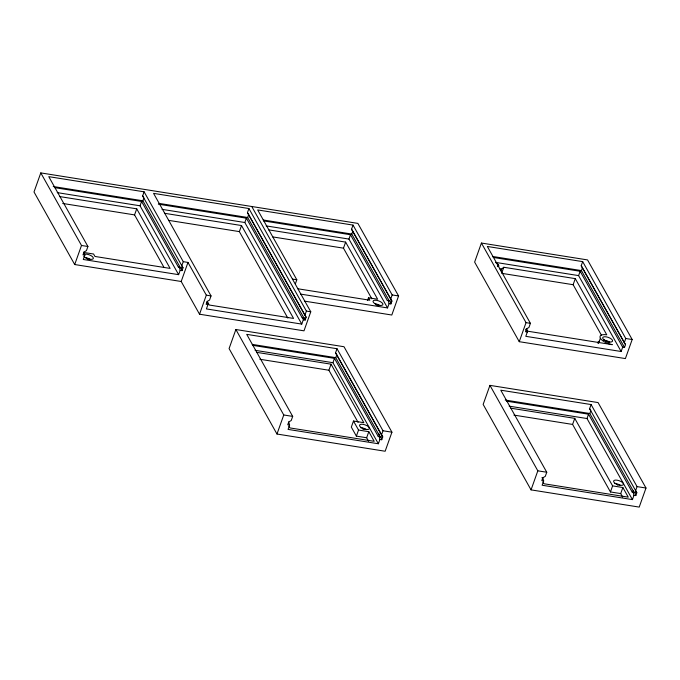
<?xml version="1.0" encoding="UTF-8"?>
<svg xmlns="http://www.w3.org/2000/svg" width="680" height="680" viewBox="0 0 680 680"><rect width="100%" height="100%" fill="white"/><g stroke="black" fill="none" stroke-linecap="round" stroke-linejoin="round"><path stroke-width="1.02" d="M304.385 301.104L391.799 315.019L398.582 295.953L357.875 223.397L40.791 172.907L34 191.972L74.707 264.537L181.194 281.486L199.529 314.211L303.994 330.837L310.777 311.788L251.77 206.507M74.707 264.537L81.498 245.472L40.791 172.907M83.903 252.093L84.83 255.161L83.283 259.488L178.627 274.661L180.166 270.343L179.384 267.503L178.398 267.147L141.584 201.458L54.621 187.629M180.166 270.343L182.002 270.631L183.005 267.81L181.79 265.786L183.26 261.655L144.118 191.819L48.773 176.656L87.916 246.492L86.445 250.623L83.997 252.059L82.994 254.864L84.83 255.161M163.846 267.138L134.564 214.897L136.731 208.828L59.67 196.571M183.005 267.81L142.647 195.942L144.118 191.819M178.627 274.661L140.037 205.793L141.584 201.458L142.868 200.779L143.871 197.974L142.647 195.942M180.778 268.422L181.084 267.554L178.398 267.147M181.194 281.486L187.977 262.438L183.26 261.655M199.529 314.211L206.32 295.154L187.977 262.438M206.856 302.642L207.63 302.651L207.952 304.598L206.414 308.924L301.758 324.096L303.297 319.778L303.034 317.9L302.2 317.824L246.373 218.178L158.355 204.179M303.297 319.778L305.125 320.067L306.136 317.245L304.921 315.223L306.382 311.091L248.905 208.531L153.561 193.367L211.038 295.927L209.567 300.05L207.119 301.495L206.125 304.3L207.952 304.598M287.81 318.061L239.36 231.608L241.519 225.539L164.458 213.282M304.921 315.223L247.444 212.661L248.905 208.531M301.758 324.096L244.825 222.513L246.373 218.178L247.656 217.489L248.659 214.684L247.444 212.661M235.875 329.519L229.083 348.585L276.981 434.027L385.144 451.248L391.935 432.191L344.003 346.732L235.875 329.519L283.764 414.978L276.981 434.027M295.35 283.892L296.82 279.769L257.677 209.933L353.03 225.097L392.164 294.933L390.702 299.055L391.918 301.087L390.906 303.909L389.079 303.62L388.297 300.781L387.302 300.424L350.489 234.736L263.525 220.906M371.883 298.86L343.476 248.166L345.635 242.105L268.583 229.849M390.702 299.055L351.56 229.22L353.03 225.097M300.534 294.091L387.541 307.929L348.95 239.071L350.489 234.736L351.773 234.056L352.775 231.243L351.56 229.22M288.685 422L289.603 425.068L288.065 429.403L378.369 443.76L379.899 439.45L379.125 436.611L378.131 436.254L334.475 358.36L252.475 345.312M379.899 439.45L381.735 439.739L382.747 436.917L381.523 434.894L382.993 430.763L337.017 348.721L246.713 334.356L292.689 416.406L291.219 420.529L288.736 421.966L287.742 424.771L289.603 425.068M358.088 422.348L328.89 370.234L331.05 364.174L256.785 352.359M381.523 434.894L335.546 352.844L337.017 348.721M378.369 443.76L332.928 362.695L334.475 358.36M381.735 439.739L380.953 436.9L379.967 436.552L335.758 357.671L336.762 354.866L335.546 352.844M367.565 300.381L368.492 297.78L377.655 299.243L345.635 242.105M387.541 307.929L389.079 303.62M331.05 364.174L363.834 422.679L353.481 421.03L351.322 427.1L356.371 436.118L366.639 437.75L368.611 441.252M356.371 436.118L358.538 430.049L353.481 421.03M366.639 437.75L368.806 431.69L358.538 430.049M481.423 243.041L474.631 262.098L519.248 341.683L625.396 358.581L632.179 339.524L587.537 259.922L481.423 243.041L526.031 322.635L519.248 341.683M497.386 266.041L497.998 264.308L496.171 263.067M497.548 266.203L497.998 264.308M497.7 266.365L498.168 264.469M497.828 266.526L498.312 264.63M500.863 270.852L501.483 269.118L503.778 267.265L575.288 278.639L606.764 334.798A10.149 4.097 19.6 0 0 600.363 338.274L598.51 343.468M501.627 273.317L503.778 267.265M489.94 385.365L483.148 404.421L531.046 489.872L639.208 507.093L646 488.027L598.068 402.569L489.94 385.365L537.829 470.823L531.046 489.872M525.776 329.222L527.332 332.001L525.793 336.328L621.137 351.5L622.676 347.166L580.142 271.269L493.179 257.44M622.676 347.166L624.512 347.454L625.515 344.649L624.299 342.626L625.762 338.495L582.683 261.63L487.339 246.466L530.417 323.332L528.946 327.462L526.498 328.899L525.495 331.704L527.332 332.001M601.511 335.342L573.13 284.707L575.288 278.639M624.299 342.626L581.213 265.752L582.683 261.63M621.137 351.5L578.604 275.604L580.142 271.269L581.434 270.589L582.428 267.775L581.213 265.752M541.892 477.734L542.887 478.083L543.668 480.904L542.13 485.239L632.434 499.604L633.972 495.287L633.19 492.447L632.196 492.099L588.54 414.197L506.54 401.157M633.972 495.287L635.8 495.575L636.812 492.754L635.596 490.731L637.058 486.608L591.082 404.558L500.777 390.192L546.754 472.243L545.292 476.365L542.802 477.802L541.807 480.607L543.668 480.904M622.676 497.097L620.712 493.587L610.444 491.954L572.594 424.43L574.753 418.361L510.85 408.195M636.812 492.754L589.611 408.68L591.082 404.558M632.434 499.604L587.001 418.531L588.54 414.197M635.8 495.575L635.027 492.745L634.032 492.388L589.823 413.517L590.827 410.703M610.444 491.954L612.604 485.894L574.753 418.361M620.712 493.587L622.871 487.526L612.604 485.894M498.04 266.764L498.848 265.974L498.448 264.792M305.125 320.067L304.87 318.189L304.036 318.113L247.656 217.489L159.069 203.396M390.906 303.909L390.133 301.07L389.138 300.713L351.773 234.056L263.185 219.963M53.236 186.524L142.868 200.779L180.225 267.444L181.22 267.793L182.002 270.631M492.838 256.496L581.434 270.589L624.512 347.454M57.265 192.627L140.037 205.793M162.053 209.346L244.825 222.513M266.177 225.904L348.95 239.071M495.567 262.395L578.604 275.604M499.443 268.796L501.483 269.118M62.722 203.464L134.564 214.897M168.546 220.346L239.36 231.608M272.672 236.903L343.476 248.166M502.656 273.488L573.13 284.707M81.498 245.472L87.916 246.492M292.434 279.072L296.82 279.769M392.164 294.933L398.582 295.953M387.302 300.424L389.988 300.824M526.031 322.635L530.417 323.332M625.762 338.495L632.179 339.524M84.405 252.552L93.576 254.014L94.945 256.453L170.119 268.413L136.731 208.828M297.815 288.771L369.861 300.228L368.492 297.78M306.382 311.091L310.777 311.788M302.2 317.824L304.87 318.189M252.203 344.386L335.758 357.671M255.085 350.31L332.928 362.695M259.853 359.261L328.89 370.234M505.223 400.052L589.823 413.517M509.15 406.147L587.001 418.531M513.927 415.098L572.594 424.43M283.764 414.978L292.689 416.406M382.993 430.763L391.935 432.191M378.131 436.254L380.817 436.662M379.125 436.611L380.953 436.9M537.829 470.823L546.754 472.243M637.058 486.608L646 488.027M632.196 492.099L634.89 492.498M633.19 492.447L635.027 492.745M206.32 295.154L211.038 295.927M589.611 408.68L590.418 410.031M582.428 267.775L625.515 344.649M622.871 487.526L628.269 497.156L544.017 483.76L542.98 481.916M526.405 328.482L527.952 331.245L612.298 344.666A10.149 4.097 19.6 0 1 600.363 338.274M352.775 231.243L391.918 301.087M336.762 354.866L382.747 436.917M248.659 214.684L306.136 317.245M368.806 431.69L374.204 441.32L289.944 427.924L288.915 426.079M241.519 225.539L293.573 318.435L209.227 305.014L207.17 301.333M633.31 490.416L634.032 492.388M378.887 433.594L379.967 436.552M83.708 254.626A5.228 2.108 19.6 0 1 91.239 255.765A5.228 2.108 19.6 0 1 91.596 259.377A5.228 2.108 19.6 0 1 83.886 256.377M85.042 257.593A5.228 2.108 19.6 0 1 90.007 259.225M87.074 258.91A3.017 1.216 19.6 0 1 88.519 259.488M375.173 303.764A5.228 2.108 19.6 0 1 380.043 305.635M375.921 304.852A3.017 1.216 19.6 0 1 376.661 305.023M377.409 305.269A3.017 1.216 19.6 0 1 378.105 305.592M603.662 340.204A5.228 2.108 19.6 0 1 609.705 342.159M605.574 341.385A3.017 1.216 19.6 0 1 607.062 341.802M607.759 342.125A3.017 1.216 19.6 0 1 608.37 342.499M597.805 343.12A10.149 4.097 19.6 0 1 598.935 341.292M360.51 427.695A5.228 2.108 19.6 0 1 366.554 429.649M362.423 428.876A3.017 1.216 19.6 0 1 363.911 429.293M614.575 483.531A5.228 2.108 19.6 0 1 620.619 485.494M617.236 484.883A3.017 1.216 19.6 0 1 617.976 485.129M374.671 303.543A5.228 2.108 19.6 0 0 382.849 304.725A5.228 2.108 19.6 0 0 376.405 300.297A5.228 2.108 19.6 0 0 374.671 303.543M604.325 340.076A5.228 2.108 19.6 0 0 612.51 341.258A5.228 2.108 19.6 0 0 606.067 336.821A5.228 2.108 19.6 0 0 604.325 340.076M361.173 427.567A5.228 2.108 19.6 0 0 369.35 428.749A5.228 2.108 19.6 0 0 362.916 424.32A5.228 2.108 19.6 0 0 361.173 427.567M615.247 483.412A5.228 2.108 19.6 0 0 623.424 484.585A5.228 2.108 19.6 0 0 616.981 480.156A5.228 2.108 19.6 0 0 615.247 483.412"/></g></svg>
